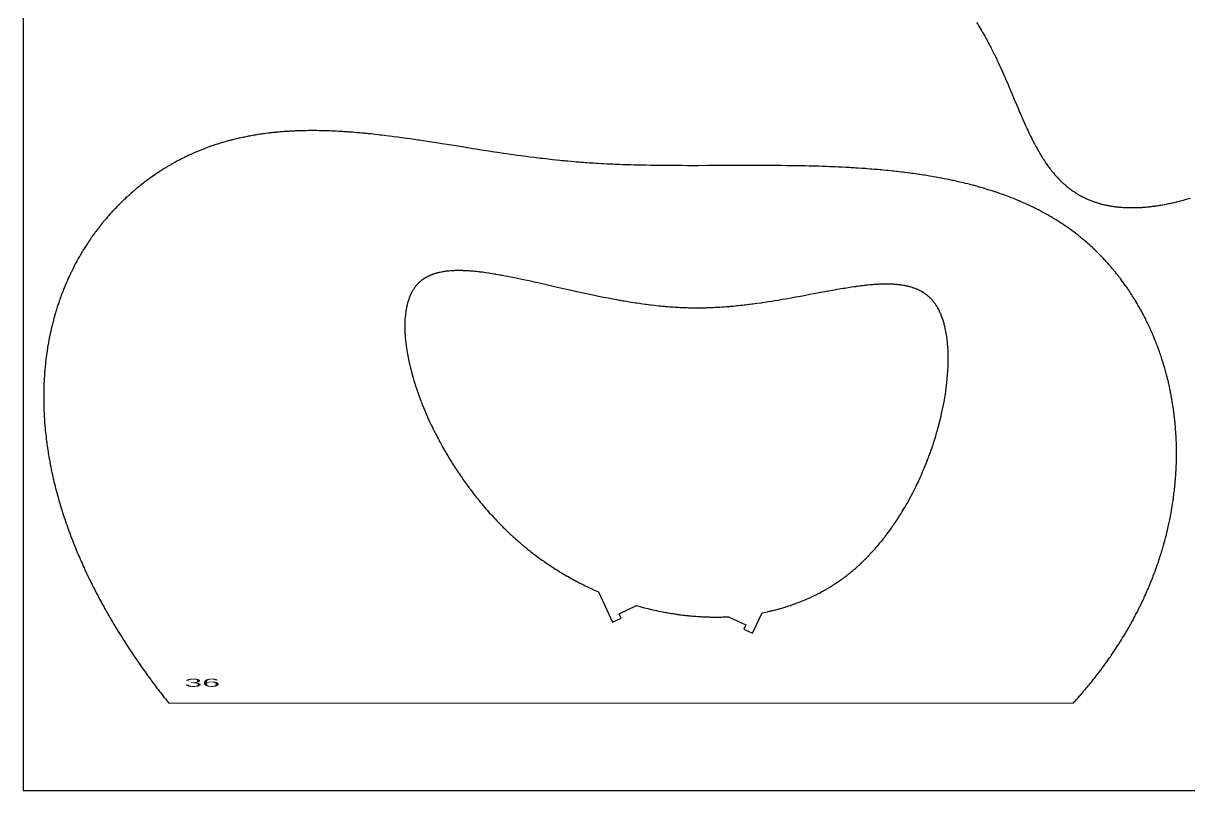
# Model space of a CAD drawing. Header units: metres. Extents: x 790 to 915, y 0 to 250.
# Drawn here: x 790.3 to 863.1, y -0.5 to 47.4 of the extents above; entities that cross this region are included whole.
import ezdxf

# ---------------------------------------------------------------- set-up
doc = ezdxf.new("R2010")
doc.units = ezdxf.units.M
doc.header["$MEASUREMENT"] = 0
doc.layers.add('1', color=7, linetype='Continuous', lineweight=0)
doc.styles.add('Style-ENGINEERING', font='ENGINEERING.shx')

msp = doc.modelspace()

# ---------------------------------------------------------------- linework, layer by layer
at = {"flags": 128}
for points in [[(915.266535, -0.455962), (915.266535, 249.544038), (790.266535, 249.544038), (790.266535, -0.455962), (915.266535, -0.455962)], [(849.795106, 47.505401), (849.865692, 47.39181), (849.912384, 47.315762), (849.943351, 47.264921), (850.0049, 47.162901), (850.01459, 47.14672), (850.07348, 47.047681), (850.112428, 46.981507), (850.138256, 46.937327), (850.189584, 46.848812), (850.227797, 46.782291), (850.253137, 46.737881), (850.303498, 46.64891), (850.32852, 46.60435), (850.378249, 46.515081), (850.378249, 46.515081), (850.427561, 46.425615), (850.460207, 46.365864), (850.524956, 46.246105), (850.576093, 46.150327), (850.609934, 46.086357), (850.677021, 45.958137), (850.71027, 45.893888), (850.776186, 45.765117), (850.841337, 45.635984), (850.884352, 45.549698), (850.912844, 45.492087), (850.96939, 45.376659), (851.002154, 45.309108), (851.05274, 45.203848), (851.086213, 45.133558), (851.152588, 44.992707), (851.1855, 44.922151), (851.2508, 44.780794), (851.315441, 44.639125), (851.358191, 44.544518), (851.386546, 44.481378), (851.442926, 44.354941), (851.469959, 44.293911), (851.523751, 44.17172), (851.577201, 44.049368), (851.61266, 43.967717), (851.683194, 43.804235), (851.762007, 43.620065), (851.814281, 43.497159), (851.918321, 43.251106), (851.996025, 43.066413), (852.151055, 42.696849), (852.306305, 42.327387), (852.384299, 42.142831), (852.462696, 41.958465), (852.502082, 41.866371), (852.572466, 41.702832), (852.607855, 41.621165), (852.66122, 41.498811), (852.714954, 41.376649), (852.741971, 41.315647), (852.790271, 41.207337), (852.814556, 41.153253), (852.851166, 41.072222), (852.906512, 40.950899), (852.962415, 40.829867), (852.990588, 40.769466), (853.041062, 40.662288), (853.066494, 40.608801), (853.104897, 40.528703), (853.163105, 40.40887), (853.22208, 40.289437), (853.251871, 40.229879), (853.305357, 40.12427), (853.332362, 40.071601), (853.373211, 39.992776), (853.414484, 39.914173), (853.435285, 39.874956), (853.477226, 39.796701), (853.498371, 39.757664), (853.530312, 39.699224), (853.573329, 39.621528), (853.595026, 39.582778), (853.627815, 39.52478), (853.67756, 39.438076), (853.722365, 39.361311), (853.744981, 39.32304), (853.77918, 39.265775), (853.83111, 39.180209), (853.874004, 39.11079), (853.895652, 39.076186), (853.928382, 39.024413), (853.978072, 38.947064), (854.028499, 38.870098), (854.053997, 38.831763), (854.105578, 38.755397), (854.131668, 38.717369), (854.171184, 38.660526), (854.176608, 38.652794), (854.220448, 38.590925), (854.242546, 38.560157), (854.275918, 38.514217), (854.326494, 38.44579), (854.377702, 38.377955), (854.403548, 38.344264), (854.438264, 38.299581), (854.455732, 38.277342), (854.482074, 38.244115), (854.521904, 38.194571), (854.571971, 38.133469), (854.597232, 38.10313), (854.635412, 38.057893), (854.673943, 38.012984), (854.693342, 37.990654), (854.73241, 37.946247), (854.75208, 37.92417), (854.781756, 37.891216), (854.821649, 37.847581), (854.841736, 37.825895), (854.872043, 37.793531), (854.917908, 37.745362), (854.954492, 37.707627), (854.972901, 37.688868), (855.000659, 37.660866), (855.042629, 37.619174), (855.085002, 37.577859), (855.106342, 37.557344), (855.14933, 37.516604), (855.17098, 37.49638), (855.203652, 37.466228), (855.247585, 37.426372), (855.269712, 37.406594), (855.303104, 37.377116), (855.353653, 37.33333), (855.399054, 37.294847), (855.421922, 37.275762), (855.456434, 37.247331), (855.508681, 37.205134), (855.56151, 37.16348), (855.588145, 37.142859), (855.595662, 37.137085), (855.648497, 37.097061), (855.683917, 37.070773), (855.707618, 37.053422), (855.755231, 37.01914), (855.791124, 36.993795), (855.815141, 36.977074), (855.863383, 36.94405), (855.88761, 36.927747), (855.936271, 36.89556), (855.985213, 36.863932), (856.017995, 36.843156), (856.039919, 36.829443), (856.083931, 36.802348), (856.112341, 36.785162), (856.169434, 36.751335), (856.226889, 36.718234), (856.265394, 36.69657), (856.291153, 36.682305), (856.342885, 36.654204), (856.401425, 36.623272), (856.440651, 36.60305), (856.466891, 36.589747), (856.519582, 36.563564), (856.559287, 36.544299), (856.585845, 36.531632), (856.639172, 36.50672), (856.665941, 36.494475), (856.719689, 36.470406), (856.773718, 36.446897), (856.809893, 36.431535), (856.834078, 36.421432), (856.882614, 36.401555), (856.946291, 36.376272), (856.98895, 36.359832), (857.017482, 36.349056), (857.074764, 36.327942), (857.117918, 36.312491), (857.146778, 36.302372), (857.204717, 36.282572), (857.233796, 36.272889), (857.292169, 36.253958), (857.350832, 36.235604), (857.3901, 36.223688), (857.41635, 36.215885), (857.469019, 36.20062), (857.515598, 36.187547), (857.546674, 36.179046), (857.608878, 36.162552), (857.640007, 36.154557), (857.702316, 36.139062), (857.764694, 36.124221), (857.806317, 36.114685), (857.834082, 36.108485), (857.889652, 36.096458), (857.922293, 36.089628), (857.987628, 36.076472), (858.053032, 36.063978), (858.096673, 36.056012), (858.125784, 36.05086), (858.184045, 36.040936), (858.21684, 36.035573), (858.28248, 36.025315), (858.348184, 36.015675), (858.392022, 36.009587), (858.421263, 36.005676), (858.479783, 35.99821), (858.512722, 35.994215), (858.578645, 35.986665), (858.644629, 35.979693), (858.688652, 35.975362), (858.718016, 35.972614), (858.776777, 35.967451), (858.80985, 35.964739), (858.876041, 35.959729), (858.942288, 35.955262), (858.986485, 35.952583), (859.015963, 35.950929), (859.015963, 35.950929), (859.074952, 35.947933), (859.108152, 35.94643), (859.174594, 35.943813), (859.241089, 35.941709), (859.285449, 35.940589), (859.37424, 35.939018), (859.430475, 35.938479), (859.467985, 35.938314), (859.543055, 35.938446), (859.580614, 35.938741), (859.655779, 35.939784), (859.731008, 35.941425), (859.781195, 35.942847), (859.814668, 35.94394), (859.881652, 35.94647), (859.891075, 35.946862), (859.950713, 35.949551), (859.990431, 35.951538), (860.069769, 35.955974), (860.10939, 35.958419), (860.188538, 35.963759), (860.267561, 35.969687), (860.320175, 35.97396), (860.355221, 35.97695), (860.425244, 35.983265), (860.52459, 35.992991), (860.590719, 35.999959), (860.634761, 36.004815), (860.722738, 36.015029), (860.78863, 36.02312), (860.832515, 36.028717), (860.920184, 36.04039), (860.963969, 36.046465), (861.051439, 36.059082), (861.13878, 36.072313), (861.196936, 36.081471), (861.235675, 36.087723), (861.313081, 36.100578), (861.378316, 36.111782), (861.421768, 36.119432), (861.508582, 36.135159), (861.551944, 36.143235), (861.638581, 36.159803), (861.725101, 36.176922), (861.782718, 36.188635), (861.821101, 36.196577), (861.897801, 36.212774), (861.962448, 36.226764), (862.005513, 36.236252), (862.091559, 36.255615), (862.134542, 36.265488), (862.220429, 36.285612), (862.30621, 36.306235), (862.36334, 36.320256), (862.477462, 36.348947), (862.525554, 36.361307), (862.621642, 36.386476), (862.717606, 36.412237), (862.781513, 36.429737), (862.824087, 36.441546), (862.909164, 36.465506), (862.956978, 36.479181), (863.052517, 36.506956), (863.147936, 36.535296)], [(855.832178, 5.010855), (855.922195, 5.109122), (855.967006, 5.158388), (856.033973, 5.232456), (856.133864, 5.343933), (856.233083, 5.455862), (856.28244, 5.511997), (856.380647, 5.624607), (856.429497, 5.681083), (856.502454, 5.766011), (856.599138, 5.879647), (856.647225, 5.936636), (856.719036, 6.022335), (856.790464, 6.108292), (856.826035, 6.151367), (856.909965, 6.25373), (856.951727, 6.305048), (857.014117, 6.382196), (857.107128, 6.498303), (857.199452, 6.614874), (857.245354, 6.673334), (857.336641, 6.790602), (857.382024, 6.849411), (857.449774, 6.937843), (857.529563, 7.042994), (857.569251, 7.095708), (857.628524, 7.174953), (857.71685, 7.294214), (857.804474, 7.413947), (857.848022, 7.473991), (857.934589, 7.594436), (857.977608, 7.654836), (858.041803, 7.745661), (858.117369, 7.853654), (858.154941, 7.907792), (858.211034, 7.989177), (858.294578, 8.111656), (858.377404, 8.234619), (858.418547, 8.296282), (858.500292, 8.419972), (858.540893, 8.482), (858.601454, 8.57527), (858.6727, 8.68617), (858.708107, 8.741765), (858.760946, 8.825341), (858.839594, 8.951115), (858.917505, 9.077386), (858.956184, 9.140707), (859.032985, 9.267725), (859.071106, 9.331421), (859.127939, 9.427201), (859.194752, 9.541084), (859.227936, 9.598176), (859.277434, 9.684), (859.326596, 9.77005), (859.351051, 9.81316), (859.399708, 9.899551), (859.42391, 9.942831), (859.460054, 10.007858), (859.507949, 10.094761), (859.531769, 10.138298), (859.567339, 10.203712), (859.620333, 10.302075), (859.679353, 10.412929), (859.708656, 10.468495), (859.752353, 10.552018), (859.817314, 10.677696), (859.881571, 10.803848), (859.913435, 10.867102), (859.976629, 10.993969), (860.007959, 11.057583), (860.054619, 11.153229), (860.116204, 11.28118), (860.146727, 11.345337), (860.192171, 11.441802), (860.237208, 11.538542), (860.259572, 11.587015), (860.266188, 11.60141), (860.290598, 11.654748), (860.33898, 11.761529), (860.386777, 11.868451), (860.418318, 11.939811), (860.4392, 11.987419), (860.480619, 12.082717), (860.526664, 12.190061), (860.557037, 12.261701), (860.577141, 12.309496), (860.617003, 12.405169), (860.646598, 12.476996), (860.666183, 12.524916), (860.705009, 12.620839), (860.724249, 12.668841), (860.762383, 12.76493), (860.800058, 12.861129), (860.824918, 12.925324), (860.874025, 13.05386), (860.920399, 13.17744), (860.943303, 13.239299), (860.977305, 13.332171), (861.010883, 13.425145), (861.027513, 13.47167), (861.060454, 13.564798), (861.076766, 13.6114), (861.101034, 13.681351), (861.13302, 13.774708), (861.148853, 13.821425), (861.172405, 13.891548), (861.207283, 13.996841), (861.247924, 14.1218), (861.26796, 14.184348), (861.29766, 14.278255), (861.326934, 14.372265), (861.341411, 14.419308), (861.370045, 14.513472), (861.384202, 14.560592), (861.405237, 14.63132), (861.432909, 14.725715), (861.446586, 14.772951), (861.466899, 14.843853), (861.496918, 14.950315), (861.531793, 15.076661), (861.548945, 15.139903), (861.574314, 15.234852), (861.599254, 15.329904), (861.611562, 15.377469), (861.635855, 15.472677), (861.64784, 15.520319), (861.665615, 15.591832), (861.688936, 15.687274), (861.700435, 15.735033), (861.717479, 15.806722), (861.742589, 15.914365), (861.771638, 16.042112), (861.785872, 16.106056), (861.80686, 16.202059), (861.827411, 16.298166), (861.837523, 16.34626), (861.857419, 16.442525), (861.867202, 16.490698), (861.881671, 16.563006), (861.900578, 16.659509), (861.909867, 16.7078), (861.923593, 16.780287), (861.943716, 16.889129), (861.966841, 17.018302), (861.978108, 17.082959), (861.994637, 17.180034), (862.010721, 17.277217), (862.018595, 17.325848), (862.034008, 17.423192), (862.041546, 17.471905), (862.052643, 17.545024), (862.067046, 17.642611), (862.074078, 17.691445), (862.084414, 17.764747), (862.099441, 17.874815), (862.116507, 18.005445), (862.124736, 18.070833), (862.136699, 18.169007), (862.148204, 18.267291), (862.153784, 18.316474), (862.164599, 18.414924), (862.169834, 18.464191), (862.177468, 18.538143), (862.187241, 18.636843), (862.191954, 18.686235), (862.198804, 18.760376), (862.208586, 18.871706), (862.21634, 18.965278), (862.220059, 19.012102), (862.225442, 19.082385), (862.23307, 19.187918), (862.240162, 19.293579), (862.243506, 19.346458), (862.249789, 19.452314), (862.252728, 19.50529), (862.256881, 19.584816), (862.261942, 19.690966), (862.264267, 19.744091), (862.267498, 19.823839), (862.271763, 19.943601), (862.272275, 19.959462), (862.27391, 20.012908), (862.276757, 20.119733), (862.279041, 20.226469), (862.280251, 20.297578), (862.280919, 20.344961), (862.281921, 20.439677), (862.282519, 20.546148), (862.282605, 20.617079), (862.282524, 20.664345), (862.282029, 20.758825), (862.281367, 20.829639), (862.280788, 20.876827), (862.279297, 20.97115), (862.278386, 21.018286), (862.276231, 21.112505), (862.273635, 21.206654), (862.271659, 21.269382), (862.271659, 21.269382), (862.267118, 21.394745), (862.261478, 21.526862), (862.258331, 21.592869), (862.2532, 21.691815), (862.247579, 21.790685), (862.244583, 21.84009), (862.238225, 21.938844), (862.234861, 21.988191), (862.229585, 22.062176), (862.222119, 22.160756), (862.218202, 22.210016), (862.212096, 22.283871), (862.202418, 22.394572), (862.19014, 22.525645), (862.183673, 22.591131), (862.17356, 22.689294), (862.162954, 22.787379), (862.157465, 22.836393), (862.146117, 22.934362), (862.140257, 22.983317), (862.131234, 23.056713), (862.11877, 23.154506), (862.112352, 23.203374), (862.102491, 23.276638), (862.087175, 23.386452), (862.073032, 23.483982), (862.065773, 23.532717), (862.054651, 23.605783), (862.03744, 23.715299), (862.019594, 23.824716), (862.010433, 23.879386), (861.995631, 23.965728), (861.98808, 24.008876), (861.976568, 24.073568), (861.958878, 24.17054), (861.940681, 24.267432), (861.931392, 24.315848), (861.912431, 24.41262), (861.90276, 24.460976), (861.888013, 24.533472), (861.867902, 24.630063), (861.857654, 24.678329), (861.842042, 24.750689), (861.818079, 24.859143), (861.798684, 24.944763), (861.788832, 24.987549), (861.773863, 25.051698), (861.750975, 25.147852), (861.727565, 25.243925), (861.715663, 25.29193), (861.691466, 25.387879), (861.67917, 25.435822), (861.660478, 25.507698), (861.635093, 25.60346), (861.622201, 25.651309), (861.602613, 25.723044), (861.572669, 25.830559), (861.545482, 25.926037), (861.531688, 25.973745), (861.510742, 26.045267), (861.478753, 26.152459), (861.446076, 26.259543), (861.429479, 26.313045), (861.393869, 26.425902), (861.375773, 26.482285), (861.348264, 26.566802), (861.320314, 26.65125), (861.306173, 26.693448), (861.277558, 26.777791), (861.263084, 26.819937), (861.241163, 26.883123), (861.211543, 26.967308), (861.196565, 27.009375), (861.173885, 27.072442), (861.139388, 27.166967), (861.133889, 27.181884), (861.090686, 27.297661), (861.061468, 27.374592), (861.041804, 27.425767), (861.002031, 27.527848), (860.971813, 27.604172), (860.951483, 27.654942), (860.910378, 27.756213), (860.889604, 27.806714), (860.847613, 27.907446), (860.805031, 28.00782), (860.776315, 28.074536), (860.757025, 28.118925), (860.718095, 28.20749), (860.682094, 28.288216), (860.663947, 28.32849), (860.636545, 28.38879), (860.595029, 28.478991), (860.55302, 28.568891), (860.53183, 28.613728), (860.489079, 28.703178), (860.467518, 28.74779), (860.434944, 28.814567), (860.39108, 28.903341), (860.368962, 28.947614), (860.335553, 29.013884), (860.284916, 29.112971), (860.239379, 29.200728), (860.216424, 29.244493), (860.181759, 29.309999), (860.129237, 29.40794), (860.076083, 29.505498), (860.04927, 29.554132), (859.995168, 29.651114), (859.96788, 29.69946), (859.926651, 29.771799), (859.877324, 29.857254), (859.852472, 29.899866), (859.814958, 29.963642), (859.758156, 30.058983), (859.700715, 30.153935), (859.671754, 30.201265), (859.613351, 30.295633), (859.583909, 30.342671), (859.539443, 30.413043), (859.492206, 30.486943), (859.468436, 30.5238), (859.432591, 30.578971), (859.378397, 30.661468), (859.323687, 30.743652), (859.296139, 30.784627), (859.240655, 30.86634), (859.212718, 30.907078), (859.170569, 30.968038), (859.113914, 31.04904), (859.085391, 31.089422), (859.042361, 31.149846), (858.977261, 31.240145), (858.918835, 31.320071), (858.889424, 31.359914), (858.845058, 31.419526), (858.777948, 31.508604), (858.710161, 31.59727), (858.676012, 31.641449), (858.614882, 31.719732), (858.584114, 31.75875), (858.537708, 31.817122), (858.467522, 31.904332), (858.396643, 31.99112), (858.360942, 32.034355), (858.289015, 32.120506), (858.252787, 32.163421), (858.198114, 32.227592), (858.143041, 32.29152), (858.115354, 32.323392), (858.059677, 32.386954), (858.031687, 32.418642), (857.989512, 32.466059), (857.932921, 32.529065), (857.904472, 32.560475), (857.861606, 32.607472), (857.796872, 32.677704), (857.786032, 32.689378), (857.71714, 32.763003), (857.670988, 32.81178), (857.64012, 32.844162), (857.578144, 32.908601), (857.531453, 32.956645), (857.500226, 32.988538), (857.437532, 33.052), (857.406066, 33.083568), (857.342894, 33.146378), (857.279403, 33.208755), (857.236899, 33.250099), (857.208484, 33.277554), (857.151465, 33.332208), (857.087145, 33.393165), (857.054865, 33.423482), (857.006297, 33.468755), (856.93311, 33.536207), (856.85952, 33.603112), (856.822574, 33.636359), (856.74838, 33.702441), (856.711131, 33.735276), (856.655069, 33.784271), (856.579967, 33.849117), (856.542264, 33.881334), (856.48552, 33.929401), (856.399977, 34.000921), (856.323508, 34.063908), (856.285121, 34.095195), (856.227351, 34.141865), (856.140266, 34.211287), (856.052665, 34.280006), (856.008671, 34.314102), (855.97191, 34.342381), (855.89812, 34.398572), (855.823971, 34.454277), (855.774341, 34.491144), (855.741167, 34.515603), (855.674609, 34.564235), (855.599397, 34.618492), (855.54906, 34.654398), (855.54906, 34.654398), (855.515416, 34.678217), (855.44792, 34.725573), (855.397117, 34.760844), (855.363162, 34.784241), (855.295047, 34.830756), (855.260887, 34.853873), (855.192363, 34.89983), (855.123567, 34.945418), (855.077553, 34.975604), (854.985164, 35.035488), (854.926453, 35.073048), (854.887206, 35.097943), (854.808458, 35.147389), (854.768958, 35.171939), (854.689706, 35.220698), (854.610119, 35.269002), (854.556876, 35.300953), (854.521299, 35.322141), (854.449948, 35.364252), (854.409698, 35.387783), (854.328952, 35.434509), (854.247878, 35.480789), (854.193647, 35.511395), (854.157413, 35.53169), (854.084751, 35.572017), (854.002702, 35.61697), (853.947823, 35.646695), (853.911158, 35.666404), (853.837638, 35.705563), (853.782332, 35.734708), (853.745383, 35.75403), (853.671297, 35.792419), (853.63416, 35.811486), (853.559699, 35.849366), (853.48499, 35.886908), (853.435046, 35.911749), (853.33483, 35.960984), (853.320527, 35.967946), (853.23302, 36.010182), (853.174598, 36.038045), (853.135612, 36.056492), (853.057551, 36.093076), (852.998927, 36.120246), (852.959808, 36.138233), (852.881482, 36.173904), (852.842275, 36.191589), (852.763775, 36.226663), (852.685161, 36.261342), (852.632689, 36.284245), (852.527595, 36.329536), (852.450081, 36.362451), (852.398346, 36.384191), (852.294735, 36.427189), (852.24286, 36.448448), (852.138972, 36.490491), (852.034903, 36.531908), (851.965423, 36.559176), (851.919059, 36.577202), (851.826226, 36.612894), (851.773946, 36.632761), (851.669257, 36.672045), (851.564395, 36.710736), (851.494393, 36.736205), (851.447683, 36.75304), (851.354164, 36.786369), (851.248798, 36.823324), (851.178463, 36.847646), (851.131532, 36.863722), (851.037575, 36.895545), (850.967024, 36.919125), (850.919951, 36.934709), (850.825711, 36.965556), (850.778544, 36.980819), (850.684119, 37.011028), (850.589572, 37.040817), (850.526473, 37.060446), (850.400117, 37.099155), (850.29334, 37.131254), (850.222074, 37.152371), (850.174527, 37.166324), (850.079346, 37.193934), (850.007886, 37.214383), (849.96021, 37.227895), (849.864775, 37.254627), (849.721414, 37.294007), (849.625702, 37.319788), (849.561834, 37.336768), (849.433954, 37.370234), (849.325909, 37.397964), (849.253805, 37.416197), (849.109421, 37.452059), (849.037143, 37.469691), (848.892414, 37.504365), (848.74746, 37.538261), (848.6507, 37.560433), (848.586139, 37.575028), (848.456888, 37.603772), (848.3477, 37.627569), (848.274842, 37.643205), (848.128967, 37.673933), (848.055951, 37.689027), (847.909765, 37.718685), (847.763377, 37.747643), (847.665673, 37.766565), (847.600488, 37.779011), (847.470002, 37.803504), (847.346, 37.826265), (847.263257, 37.841178), (847.097591, 37.870386), (847.014669, 37.884685), (846.84865, 37.91268), (846.682402, 37.939884), (846.571444, 37.957588), (846.497417, 37.969201), (846.349232, 37.991976), (846.251924, 38.006596), (846.187047, 38.016197), (846.057278, 38.035054), (845.992388, 38.044312), (845.862594, 38.062491), (845.732783, 38.080227), (845.646234, 38.091809), (845.473116, 38.114401), (845.306156, 38.135477), (845.194835, 38.149148), (845.120616, 38.158096), (844.972163, 38.175599), (844.860812, 38.188388), (844.786571, 38.196754), (844.638078, 38.21311), (844.563824, 38.221102), (844.415304, 38.23672), (844.266766, 38.251857), (844.167732, 38.261686), (843.969641, 38.280727), (843.858202, 38.291082), (843.783905, 38.297845), (843.635298, 38.311042), (843.560988, 38.317477), (843.412358, 38.330026), (843.263713, 38.342153), (843.164608, 38.350007), (842.966378, 38.365175), (842.854863, 38.373396), (842.631809, 38.389182), (842.408724, 38.404113), (842.259985, 38.413606), (842.160818, 38.419733), (841.962467, 38.431517), (841.850885, 38.437873), (841.627701, 38.450016), (841.40449, 38.461416), (841.255668, 38.468616), (841.156447, 38.473241), (840.957991, 38.482084), (840.846352, 38.486823), (840.623054, 38.495809), (840.399734, 38.504155), (840.250841, 38.509374), (840.151574, 38.512704), (839.953027, 38.519015), (839.785491, 38.523985), (839.673794, 38.527124), (839.450385, 38.532991), (839.338673, 38.535725), (839.115236, 38.540806), (838.891781, 38.545389), (838.742801, 38.548177), (838.44482, 38.553141), (838.277193, 38.555588), (838.165437, 38.557088), (837.941915, 38.559783), (837.606605, 38.56311), (837.383049, 38.564885), (837.234006, 38.565884), (836.935904, 38.567472), (836.712315, 38.568332), (836.563251, 38.568758), (836.265111, 38.56929), (835.817876, 38.569381), (835.519705, 38.569045), (834.923337, 38.567652), (834.084661, 38.564733), (833.339166, 38.562001), (832.966426, 38.560839), (832.407334, 38.559623), (831.960084, 38.5593), (831.736469, 38.559414), (831.401061, 38.559988), (831.102937, 38.560958), (830.953881, 38.561623), (830.730307, 38.562862), (830.394965, 38.565311), (830.26922, 38.566425), (830.020856, 38.56896), (829.896686, 38.570403), (829.710447, 38.572797), (829.431126, 38.576934), (829.431126, 38.576934), (829.151853, 38.581768), (829.012235, 38.58446), (828.733041, 38.590427), (828.593464, 38.593713), (828.384126, 38.599036), (828.185675, 38.604537), (828.08646, 38.607459), (827.937654, 38.612063), (827.714481, 38.619481), (827.491351, 38.627537), (827.379803, 38.631813), (827.181525, 38.639836), (827.0824, 38.644054), (826.933731, 38.650648), (826.71077, 38.661154), (826.487862, 38.672424), (826.376428, 38.678354), (826.153602, 38.690825), (826.042211, 38.697372), (825.875151, 38.707595), (825.708126, 38.718311), (825.624626, 38.723858), (825.457653, 38.735339), (825.37418, 38.741276), (825.248988, 38.750432), (825.096004, 38.762034), (824.994032, 38.770016), (824.790128, 38.786566), (824.688195, 38.795131), (824.48437, 38.812829), (824.280596, 38.831273), (824.144775, 38.843975), (824.05424, 38.852622), (823.873198, 38.870336), (823.762123, 38.88148), (823.540016, 38.904381), (823.317964, 38.928082), (823.169959, 38.944315), (823.071302, 38.955326), (822.874018, 38.977792), (822.679856, 39.000472), (822.550435, 39.015895), (822.464164, 39.02631), (822.291643, 39.047449), (822.162271, 39.063569), (821.903571, 39.096471), (821.644931, 39.130223), (821.472535, 39.153177), (821.357617, 39.168674), (821.127814, 39.20012), (820.98934, 39.219352), (820.712451, 39.258413), (820.435639, 39.298225), (820.251137, 39.325157), (820.128153, 39.343275), (819.882222, 39.379882), (819.550288, 39.430025), (819.329042, 39.46387), (819.181561, 39.486601), (818.886637, 39.532421), (818.554896, 39.584462), (818.333761, 39.619394), (817.891532, 39.689679), (817.394064, 39.769134), (816.730768, 39.875031), (816.399089, 39.927673), (816.067372, 39.979941), (815.901495, 40.005894), (815.606566, 40.05167), (815.459081, 40.074359), (815.237825, 40.108108), (815.01653, 40.141478), (814.905867, 40.158008), (814.684506, 40.190731), (814.573808, 40.206913), (814.407735, 40.230946), (814.186257, 40.262512), (814.075495, 40.278077), (813.909324, 40.301137), (813.659996, 40.335037), (813.413658, 40.36765), (813.290455, 40.383615), (813.105604, 40.407116), (812.920696, 40.430058), (812.82822, 40.441313), (812.643222, 40.463373), (812.5507, 40.474173), (812.411886, 40.490077), (812.214398, 40.512065), (812.115625, 40.522773), (811.967428, 40.538465), (811.819184, 40.553703), (811.745045, 40.561147), (811.596729, 40.575677), (811.522553, 40.58276), (811.411265, 40.593152), (811.27933, 40.605101), (811.213347, 40.610922), (811.114353, 40.61946), (810.965817, 40.63182), (810.817224, 40.643633), (810.742907, 40.64933), (810.594228, 40.660294), (810.519867, 40.665558), (810.408296, 40.673176), (810.276019, 40.681767), (810.209863, 40.68588), (810.110604, 40.691819), (809.961662, 40.7002), (809.812654, 40.707932), (809.738125, 40.71155), (809.589016, 40.718281), (809.514435, 40.72139), (809.40253, 40.725727), (809.26985, 40.730352), (809.203488, 40.732452), (809.103918, 40.735331), (808.954499, 40.739032), (808.805004, 40.741976), (808.730227, 40.74316), (808.580613, 40.744938), (808.505776, 40.745529), (808.393481, 40.746036), (808.26033, 40.746041), (808.19373, 40.745796), (808.093797, 40.745116), (807.943826, 40.743382), (807.793765, 40.740774), (807.718701, 40.739137), (807.618579, 40.736604), (807.568503, 40.735185), (807.493369, 40.732866), (807.380624, 40.728951), (807.272004, 40.724681), (807.217674, 40.722359), (807.136156, 40.718641), (807.013825, 40.712527), (806.891427, 40.70576), (806.830203, 40.702128), (806.707704, 40.694361), (806.646429, 40.690224), (806.554484, 40.683696), (806.453924, 40.676112), (806.403683, 40.672148), (806.328369, 40.665984), (806.215508, 40.656245), (806.102781, 40.645908), (806.046467, 40.640514), (805.933942, 40.629271), (805.877731, 40.62342), (805.793478, 40.614355), (805.681262, 40.601725), (805.625206, 40.595176), (805.541188, 40.585057), (805.41531, 40.569209), (805.303571, 40.554441), (805.247755, 40.546815), (805.1641, 40.535071), (805.038771, 40.516764), (804.913628, 40.497619), (804.851127, 40.48773), (804.763415, 40.473481), (804.719594, 40.466197), (804.653907, 40.455074), (804.555477, 40.437939), (804.457168, 40.420261), (804.408059, 40.411217), (804.309933, 40.392716), (804.260917, 40.383258), (804.18745, 40.368811), (804.089603, 40.349058), (804.040727, 40.338972), (803.967472, 40.323576), (803.857722, 40.299883), (803.771121, 40.280651), (803.727858, 40.270864), (803.663012, 40.25597), (803.565851, 40.233144), (803.46882, 40.209734), (803.420353, 40.197808), (803.32352, 40.173513), (803.275152, 40.161143), (803.202664, 40.142308), (803.10613, 40.116671), (803.057913, 40.103626), (802.985651, 40.083774), (802.877402, 40.053355), (802.781325, 40.025665), (802.733338, 40.011588), (802.661423, 39.990184), (802.553696, 39.957422), (802.446145, 39.923867), (802.392437, 39.906792), (802.285154, 39.872039), (802.23158, 39.854361), (802.151304, 39.827466), (802.040472, 39.789523), (801.98513, 39.770222), (801.98513, 39.770222), (801.902209, 39.740857), (801.8194, 39.710991), (801.778037, 39.695871), (801.695395, 39.665251), (801.654116, 39.649751), (801.59225, 39.626263), (801.509862, 39.594499), (801.46871, 39.578425), (801.407036, 39.554073), (801.314645, 39.517), (801.299811, 39.510981), (801.209356, 39.473876), (801.149247, 39.448835), (801.10926, 39.432005), (801.029493, 39.398022), (800.969848, 39.37225), (800.930171, 39.354935), (800.851023, 39.31998), (800.811551, 39.302341), (800.732814, 39.26674), (800.65435, 39.23071), (800.602193, 39.206451), (800.498242, 39.157362), (800.396653, 39.108425), (800.329186, 39.075395), (800.284322, 39.053194), (800.19487, 39.00836), (800.128022, 38.974357), (800.08357, 38.951509), (799.994941, 38.905384), (799.950763, 38.882106), (799.86268, 38.835123), (799.77496, 38.787571), (799.716681, 38.755553), (799.677918, 38.734067), (799.600605, 38.69076), (799.55995, 38.667742), (799.478876, 38.621334), (799.398117, 38.57443), (799.344453, 38.542887), (799.308755, 38.521736), (799.237544, 38.479142), (799.157727, 38.43076), (799.104689, 38.398233), (799.069407, 38.376428), (798.999028, 38.332528), (798.946404, 38.29935), (798.911399, 38.277112), (798.84157, 38.232347), (798.806748, 38.20982), (798.737285, 38.164481), (798.668065, 38.118761), (798.622053, 38.088069), (798.530352, 38.026179), (798.484091, 37.994591), (798.3919, 37.930897), (798.300147, 37.866515), (798.239221, 37.823212), (798.198712, 37.794174), (798.117952, 37.735691), (798.072677, 37.702556), (797.982452, 37.635774), (797.892664, 37.568306), (797.833047, 37.522947), (797.793411, 37.492539), (797.714396, 37.431317), (797.635725, 37.369553), (797.596519, 37.338469), (797.537872, 37.291588), (797.450266, 37.220694), (797.363097, 37.149113), (797.319676, 37.113064), (797.242756, 37.048553), (797.204426, 37.016092), (797.147093, 36.967146), (797.061463, 36.893149), (796.976275, 36.818457), (796.933848, 36.78085), (796.849326, 36.705113), (796.807233, 36.666982), (796.744303, 36.609458), (796.732532, 36.598629), (796.6505, 36.522544), (796.596164, 36.471546), (796.560095, 36.437425), (796.488333, 36.368892), (796.434837, 36.317237), (796.399329, 36.282678), (796.328685, 36.213271), (796.293549, 36.178422), (796.223648, 36.108435), (796.154241, 36.038061), (796.108244, 35.990931), (796.077701, 35.959416), (796.016907, 35.896158), (795.97803, 35.855332), (795.900758, 35.773303), (795.824127, 35.690774), (795.773396, 35.635476), (795.739734, 35.598487), (795.672789, 35.524212), (795.60635, 35.449542), (795.57332, 35.412059), (795.524013, 35.355649), (795.450587, 35.270616), (795.377802, 35.185082), (795.341651, 35.142127), (795.277777, 35.065454), (795.24603, 35.026968), (795.198648, 34.969054), (795.128111, 34.881765), (795.058218, 34.793972), (795.023513, 34.749887), (794.954586, 34.661339), (794.920365, 34.616876), (794.869336, 34.549945), (794.801862, 34.460263), (794.757239, 34.400194), (794.727649, 34.360024), (794.668852, 34.279384), (794.625089, 34.218643), (794.596073, 34.178025), (794.538423, 34.096489), (794.509788, 34.055573), (794.452902, 33.973441), (794.396524, 33.890911), (794.359222, 33.835671), (794.334479, 33.798746), (794.285294, 33.724661), (794.230442, 33.64094), (794.203206, 33.598931), (794.162591, 33.535731), (794.102205, 33.440512), (794.042463, 33.344789), (794.012833, 33.296739), (793.957306, 33.205634), (793.929758, 33.159913), (793.888706, 33.091121), (793.847979, 33.022075), (793.827737, 32.987457), (793.787496, 32.918032), (793.767497, 32.883224), (793.737652, 32.830893), (793.698142, 32.760897), (793.67851, 32.725803), (793.649213, 32.673044), (793.605613, 32.593637), (793.597962, 32.579592), (793.547347, 32.485817), (793.513982, 32.423167), (793.491905, 32.381341), (793.448153, 32.297548), (793.415687, 32.23458), (793.39421, 32.192543), (793.351651, 32.108328), (793.330569, 32.066151), (793.2888, 31.981657), (793.247555, 31.896978), (793.220349, 31.840423), (793.20234, 31.802675), (793.16663, 31.727068), (793.142757, 31.675952), (793.095568, 31.573524), (793.049121, 31.470833), (793.018566, 31.402227), (792.998379, 31.356426), (792.958438, 31.26467), (792.914197, 31.1612), (792.885108, 31.092077), (792.865895, 31.045931), (792.827901, 30.953487), (792.799782, 30.884022), (792.781214, 30.837648), (792.744507, 30.74475), (792.726366, 30.698225), (792.690512, 30.605026), (792.655225, 30.511626), (792.632014, 30.449248), (792.61668, 30.407614), (792.586344, 30.324227), (792.548588, 30.218467), (792.523811, 30.14782), (792.507468, 30.100661), (792.475201, 30.006194), (792.451367, 29.935215), (792.435652, 29.887833), (792.404639, 29.792924), (792.389341, 29.745395), (792.35916, 29.650191), (792.329533, 29.554791), (792.310089, 29.491083), (792.297263, 29.448563), (792.271936, 29.363407), (792.240506, 29.255412), (792.219938, 29.183278), (792.206398, 29.135129), (792.17973, 29.038684), (792.160087, 28.966224), (792.160087, 28.966224), (792.147164, 28.917856), (792.121726, 28.820977), (792.109212, 28.772465), (792.084594, 28.675296), (792.06052, 28.577935), (792.044773, 28.512921), (792.03441, 28.469531), (792.014005, 28.382636), (791.995816, 28.30346), (791.983887, 28.250606), (791.960501, 28.144731), (791.949044, 28.091711), (791.926603, 27.985503), (791.904791, 27.879073), (791.890599, 27.807996), (791.881293, 27.760557), (791.863053, 27.665547), (791.860089, 27.649847), (791.844205, 27.564353), (791.833851, 27.507348), (791.813701, 27.393316), (791.803906, 27.336289), (791.78487, 27.222214), (791.76657, 27.10811), (791.754777, 27.032024), (791.747096, 26.981293), (791.732163, 26.879814), (791.716368, 26.767955), (791.706222, 26.693366), (791.699628, 26.643634), (791.686846, 26.544153), (791.677614, 26.469528), (791.671628, 26.419771), (791.660057, 26.320242), (791.654472, 26.27047), (791.643703, 26.170909), (791.633463, 26.071327), (791.626931, 26.004927), (791.622706, 25.960656), (791.614567, 25.8721), (791.604859, 25.759999), (791.598753, 25.68525), (791.594845, 25.635411), (791.587417, 25.535717), (791.582186, 25.460934), (791.578859, 25.411072), (791.57259, 25.311332), (791.569648, 25.261455), (791.564146, 25.161685), (791.559153, 25.061895), (791.556106, 24.995357), (791.550685, 24.862254), (791.546807, 24.749921), (791.544573, 24.675019), (791.54324, 24.625078), (791.540949, 24.52518), (791.539556, 24.450244), (791.538783, 24.400281), (791.537607, 24.300339), (791.537204, 24.250361), (791.536767, 24.15039), (791.536821, 24.0504), (791.537129, 23.983729), (791.538394, 23.850361), (791.540133, 23.737805), (791.541634, 23.662754), (791.542785, 23.612714), (791.545448, 23.512621), (791.547762, 23.437538), (791.549454, 23.387476), (791.553198, 23.287339), (791.555249, 23.237264), (791.559709, 23.137099), (791.564645, 23.036914), (791.568199, 22.970115), (791.575937, 22.83649), (791.581497, 22.748389), (791.585406, 22.689647), (791.593706, 22.572144), (791.598098, 22.513383), (791.607363, 22.395841), (791.617268, 22.278274), (791.624226, 22.199882), (791.629023, 22.147615), (791.638992, 22.043065), (791.652864, 21.905553), (791.662576, 21.814007), (791.669256, 21.753033), (791.683106, 21.63122), (791.693919, 21.539978), (791.701329, 21.479205), (791.716631, 21.357793), (791.724521, 21.297153), (791.740778, 21.176005), (791.757665, 21.055031), (791.769271, 20.974477), (791.777162, 20.920817), (791.793311, 20.813599), (791.810596, 20.702399), (791.82241, 20.628346), (791.830414, 20.579013), (791.846728, 20.480431), (791.859232, 20.406569), (791.867694, 20.357362), (791.884921, 20.259032), (791.893685, 20.209909), (791.911514, 20.111746), (791.929742, 20.013692), (791.942113, 19.948384), (791.967383, 19.817913), (791.989245, 19.707978), (792.004094, 19.634763), (792.014115, 19.585987), (792.034446, 19.488515), (792.049947, 19.41548), (792.081596, 19.26959), (792.114101, 19.123936), (792.136243, 19.026964), (792.151213, 18.962374), (792.181651, 18.833331), (792.207848, 18.724593), (792.225572, 18.652173), (792.261642, 18.507504), (792.279986, 18.435254), (792.317288, 18.290926), (792.355404, 18.146822), (792.381264, 18.050877), (792.398703, 17.986968), (792.434055, 17.859283), (792.464373, 17.751683), (792.484833, 17.680018), (792.526345, 17.536853), (792.547396, 17.465351), (792.590084, 17.32251), (792.633549, 17.179884), (792.662955, 17.084918), (792.682749, 17.02166), (792.72279, 16.89527), (792.757044, 16.788757), (792.780116, 16.717814), (792.826828, 16.576085), (792.850467, 16.505298), (792.898304, 16.36388), (792.946887, 16.222667), (792.979687, 16.128639), (793.001735, 16.066004), (793.046268, 15.940854), (793.084292, 15.835383), (793.109868, 15.765132), (793.161566, 15.624779), (793.187686, 15.554678), (793.240465, 15.414624), (793.293959, 15.274768), (793.330018, 15.18164), (793.354233, 15.119603), (793.40308, 14.995645), (793.459135, 14.855288), (793.496901, 14.761825), (793.522253, 14.699565), (793.573375, 14.575161), (793.612082, 14.481959), (793.638059, 14.419872), (793.690429, 14.295813), (793.71682, 14.23384), (793.770013, 14.110009), (793.823753, 13.986329), (793.859881, 13.903959), (793.8841, 13.849083), (793.932859, 13.73942), (793.958374, 13.682459), (794.009706, 13.568723), (794.061439, 13.455235), (794.096148, 13.379713), (794.166095, 13.228996), (794.219013, 13.116242), (794.254508, 13.041206), (794.326015, 12.891455), (794.362026, 12.816739), (794.434556, 12.667621), (794.50776, 12.518921), (794.556934, 12.420017), (794.589881, 12.354183), (794.656166, 12.222756), (794.707167, 12.122542), (794.741334, 12.055837), (794.810068, 11.922672), (794.844634, 11.856213), (794.914159, 11.723538), (794.984207, 11.591187), (795.031193, 11.503131), (795.062645, 11.444506), (795.125853, 11.327445), (795.179499, 11.228868), (795.215422, 11.163249), (795.287646, 11.032245), (795.323946, 10.966859), (795.396923, 10.836321), (795.470396, 10.70609), (795.470396, 10.70609), (795.519652, 10.619439), (795.552611, 10.561747), (795.618819, 10.446542), (795.674981, 10.349523), (795.712573, 10.284937), (795.788119, 10.155989), (795.826071, 10.091626), (795.902335, 9.963122), (795.979072, 9.834912), (796.030492, 9.7496), (796.064888, 9.692798), (796.133956, 9.579363), (796.192518, 9.48383), (796.231703, 9.42023), (796.31042, 9.293245), (796.34995, 9.229859), (796.429353, 9.103298), (796.509209, 8.977018), (796.562697, 8.892987), (796.598467, 8.837034), (796.670271, 8.725294), (796.731129, 8.631182), (796.77184, 8.568526), (796.853592, 8.443419), (796.894632, 8.380968), (796.977042, 8.256269), (797.059887, 8.131839), (797.115357, 8.049034), (797.226871, 7.88378), (797.289932, 7.791032), (797.332106, 7.729282), (797.416771, 7.605978), (797.459262, 7.544425), (797.544559, 7.421513), (797.630274, 7.29886), (797.687649, 7.217234), (797.802951, 7.054325), (797.86813, 6.962887), (797.911711, 6.902008), (797.999179, 6.78044), (798.043065, 6.71975), (798.131142, 6.598558), (798.219622, 6.477616), (798.278832, 6.397126), (798.397783, 6.236476), (798.498698, 6.101267), (798.566252, 6.0113), (798.61141, 5.951397), (798.702022, 5.831775), (798.770237, 5.742217), (798.815836, 5.682587), (798.907323, 5.563506), (798.953212, 5.504056), (799.045278, 5.385334), (799.137727, 5.266848), (799.199571, 5.18799), (799.323767, 5.030585), (855.832178, 5.010855)], [(826.18215, 11.955728), (827.064011, 10.06457), (827.607796, 10.318141), (827.48101, 10.590034), (828.568579, 11.097176), (828.652046, 11.073376), (828.707724, 11.057727), (828.819158, 11.026951), (829.042322, 10.967492), (829.154041, 10.938811), (829.265845, 10.910832), (829.321777, 10.897106), (829.433698, 10.870181), (829.489686, 10.856983), (829.573699, 10.837516), (829.699788, 10.809061), (829.81193, 10.78452), (829.868022, 10.772516), (829.952184, 10.754841), (830.078477, 10.72908), (830.204822, 10.704221), (830.268013, 10.69213), (830.380377, 10.671194), (830.436571, 10.660994), (830.520872, 10.646031), (830.605186, 10.631471), (830.647347, 10.624343), (830.731675, 10.610391), (830.773842, 10.603566), (830.837094, 10.59352), (830.921435, 10.58048), (830.963606, 10.574112), (831.026863, 10.564751), (831.121747, 10.55114), (831.234197, 10.535677), (831.290419, 10.528217), (831.374744, 10.51737), (831.45906, 10.506931), (831.501213, 10.501866), (831.58551, 10.492043), (831.627653, 10.487286), (831.69086, 10.480343), (831.77512, 10.471446), (831.817243, 10.467152), (831.880416, 10.460905), (831.975153, 10.45197), (832.059337, 10.444467), (832.101418, 10.440871), (832.164527, 10.435672), (832.259159, 10.42831), (832.353749, 10.421475), (832.401028, 10.418255), (832.51305, 10.411149), (832.569035, 10.407874), (832.652979, 10.40331), (832.73688, 10.399165), (832.778814, 10.397249), (832.862646, 10.393732), (832.904545, 10.392131), (832.96737, 10.389927), (833.051091, 10.387356), (833.092932, 10.386228), (833.155668, 10.384734), (833.249713, 10.382938), (833.333247, 10.381791), (833.374991, 10.381376), (833.437579, 10.380951), (833.531394, 10.380762), (833.625126, 10.38111), (833.671959, 10.381486), (833.755165, 10.382487), (833.796742, 10.383147), (833.859072, 10.384337), (833.952489, 10.386572), (834.04581, 10.389348), (834.092432, 10.390939), (834.185602, 10.394528), (834.232147, 10.396526), (834.301916, 10.399777), (835.389485, 9.892635), (835.2627, 9.620743), (835.806484, 9.367172), (836.404457, 10.649529), (836.627102, 10.694243), (836.737992, 10.717911), (836.848586, 10.742456), (836.90377, 10.755058), (837.013909, 10.780921), (837.068863, 10.794183), (837.151145, 10.814489), (837.260576, 10.842336), (837.31517, 10.856591), (837.396908, 10.878388), (837.478459, 10.900683), (837.519164, 10.912018), (837.627477, 10.942855), (837.681504, 10.958608), (837.762382, 10.982653), (837.843062, 11.0072), (837.883327, 11.019662), (837.963706, 11.044962), (838.003819, 11.057801), (838.063892, 11.077295), (838.170399, 11.112652), (838.223513, 11.130667), (838.303006, 11.15811), (838.382284, 11.186059), (838.421842, 11.200224), (838.500793, 11.228933), (838.540186, 11.243479), (838.59917, 11.265534), (838.67762, 11.295387), (838.71676, 11.310504), (838.775363, 11.333419), (838.863025, 11.368329), (838.966538, 11.410541), (839.018138, 11.431988), (839.095338, 11.464585), (839.172299, 11.497695), (839.210688, 11.514442), (839.287283, 11.548323), (839.325488, 11.565456), (839.38268, 11.591396), (839.458716, 11.626435), (839.49664, 11.644148), (839.553407, 11.670959), (839.638287, 11.711721), (839.713462, 11.748503), (839.750952, 11.767089), (839.807063, 11.79521), (839.890952, 11.83794), (839.974503, 11.881327), (840.016151, 11.903268), (840.114528, 11.955934), (840.163534, 11.982614), (840.236813, 12.023071), (840.309813, 12.06405), (840.346208, 12.084736), (840.418785, 12.126501), (840.454967, 12.14758), (840.509106, 12.179445), (840.581039, 12.222391), (840.616897, 12.244061), (840.670547, 12.276813), (840.750711, 12.326497), (840.821653, 12.371221), (840.857013, 12.393781), (840.909911, 12.427869), (840.988938, 12.47956), (841.06758, 12.531921), (841.106755, 12.558353), (841.176158, 12.605758), (841.210742, 12.629661), (841.262472, 12.665763), (841.339734, 12.720479), (841.416595, 12.77587), (841.454873, 12.803818), (841.531123, 12.860223), (841.569095, 12.888679), (841.625858, 12.931682), (841.693846, 12.983927), (841.738983, 13.019062), (841.76899, 13.042619), (841.828805, 13.090055), (841.873489, 13.125911), (841.903195, 13.149947), (841.962405, 13.198334), (841.99191, 13.222683), (842.050716, 13.271694), (842.109253, 13.321115), (842.148128, 13.35429), (842.225519, 13.421179), (842.268839, 13.459118), (842.297636, 13.484535), (842.355025, 13.535666), (842.383618, 13.561379), (842.440601, 13.613099), (842.497312, 13.665206), (842.534969, 13.700157), (842.609921, 13.770569), (842.637903, 13.797146), (842.693663, 13.850582), (842.74915, 13.90439), (842.785991, 13.940467), (842.859307, 14.013108), (842.913975, 14.06801), (842.950269, 14.104811), (843.022491, 14.178885), (843.058419, 14.216156), (843.129909, 14.291162), (843.200912, 14.366779), (843.341448, 14.519812), (843.380621, 14.563278), (843.406649, 14.592357), (843.4585, 14.650759), (843.484322, 14.680081), (843.535757, 14.738965), (843.586916, 14.798164), (843.620868, 14.837805), (843.620868, 14.837805), (843.688402, 14.917499), (843.7136, 14.947525), (843.763787, 15.007804), (843.813697, 15.068383), (843.846815, 15.108935), (843.91268, 15.19043), (843.961753, 15.25189), (843.994313, 15.293023), (844.059061, 15.375666), (844.091249, 15.417175), (844.15525, 15.50056), (844.218753, 15.584429), (844.344262, 15.753586), (844.413981, 15.849548), (844.460108, 15.91384), (844.490703, 15.95684), (844.551516, 16.043168), (844.596795, 16.108198), (844.626825, 16.151684), (844.686505, 16.23897), (844.716157, 16.282768), (844.775081, 16.370669), (844.833501, 16.45897), (844.948821, 16.636736), (844.991544, 16.703789), (845.019867, 16.748606), (845.076132, 16.838511), (845.104074, 16.883598), (845.159576, 16.974035), (845.214569, 17.064814), (845.323023, 17.247369), (845.349816, 17.29321), (845.40302, 17.385125), (845.455712, 17.477345), (845.559554, 17.66267), (845.610704, 17.755758), (845.711457, 17.942741), (845.810144, 18.130747), (846.001299, 18.509558), (846.027514, 18.563104), (846.079448, 18.670385), (846.130722, 18.777909), (846.164538, 18.84972), (846.186918, 18.897649), (846.231286, 18.993635), (846.280574, 19.101814), (846.313064, 19.174042), (846.33456, 19.222241), (846.377158, 19.318744), (846.408761, 19.39121), (846.429666, 19.439562), (846.471079, 19.536357), (846.491588, 19.584799), (846.53221, 19.681765), (846.572303, 19.778835), (846.650901, 19.973253), (846.694181, 20.082756), (846.72266, 20.155807), (846.741481, 20.204528), (846.778722, 20.302012), (846.806303, 20.375159), (846.824524, 20.423938), (846.860566, 20.521524), (846.878387, 20.57033), (846.913627, 20.66796), (846.948332, 20.76561), (847.016134, 20.960933), (847.041007, 21.034177), (847.05742, 21.083003), (847.089843, 21.180641), (847.105853, 21.229451), (847.137468, 21.327049), (847.168544, 21.42461), (847.229073, 21.619586), (847.243867, 21.668293), (847.273049, 21.765658), (847.301688, 21.862948), (847.357335, 22.05727), (847.384342, 22.154285), (847.43672, 22.347983), (847.486912, 22.541181), (847.580716, 22.925812), (847.591823, 22.973705), (847.613624, 23.069355), (847.634874, 23.164818), (847.675715, 23.355148), (847.695306, 23.449998), (847.732825, 23.639028), (847.768122, 23.827107), (847.832029, 24.200147), (847.846609, 24.292708), (847.874088, 24.476935), (847.899321, 24.65991), (847.94303, 25.021841), (848.003268, 25.727751), (848.019713, 26.070662), (848.026986, 26.406164), (848.027169, 26.570969), (848.020605, 26.894356), (848.013845, 27.052803), (848.004762, 27.208997), (847.999346, 27.286229), (847.986766, 27.438918), (847.979599, 27.51436), (847.971847, 27.589188), (847.967751, 27.626369), (847.949903, 27.77352), (847.940098, 27.846136), (847.929704, 27.9181), (847.924287, 27.953836), (847.91301, 28.024809), (847.907151, 28.060044), (847.898085, 28.112579), (847.844117, 28.386199), (847.813576, 28.518749), (847.780657, 28.64837), (847.763304, 28.712061), (847.726808, 28.837162), (847.707663, 28.898556), (847.68792, 28.959167), (847.677824, 28.989177), (847.63594, 29.107217), (847.614097, 29.165024), (847.591652, 29.222011), (847.580204, 29.250195), (847.556856, 29.305936), (847.544956, 29.333492), (847.526823, 29.374429), (847.476807, 29.481245), (847.450891, 29.533354), (847.42437, 29.584588), (847.410881, 29.609873), (847.38345, 29.659777), (847.369506, 29.684393), (847.348305, 29.720893), (847.319506, 29.768766), (847.304877, 29.792359), (847.282649, 29.827318), (847.260078, 29.861755), (847.248664, 29.878777), (847.222668, 29.916597), (847.205097, 29.941442), (847.193276, 29.957842), (847.169379, 29.990254), (847.151233, 30.014224), (847.139029, 30.030043), (847.114369, 30.061297), (847.101912, 30.076733), (847.076745, 30.107224), (847.051243, 30.13721), (847.034056, 30.156922), (846.999236, 30.195679), (846.97939, 30.217092), (846.966055, 30.231213), (846.939138, 30.259085), (846.925555, 30.272838), (846.898143, 30.299978), (846.870403, 30.326633), (846.851727, 30.344135), (846.81394, 30.3785), (846.79962, 30.391168), (846.770738, 30.41615), (846.741532, 30.44066), (846.721882, 30.456739), (846.682154, 30.488277), (846.651983, 30.511391), (846.631692, 30.526545), (846.590685, 30.556243), (846.56997, 30.57079), (846.528117, 30.599282), (846.485705, 30.626978), (846.39921, 30.680013), (846.374484, 30.694368), (846.357903, 30.703803), (846.32451, 30.72235), (846.307697, 30.731462), (846.273841, 30.749366), (846.239679, 30.766846), (846.216734, 30.778266), (846.170438, 30.800546), (846.152937, 30.80871), (846.11771, 30.824729), (846.08218, 30.840337), (846.058326, 30.850516), (846.010219, 30.870333), (845.97379, 30.884727), (845.949338, 30.894101), (845.90004, 30.91232), (845.875193, 30.921168), (845.825108, 30.938343), (845.774501, 30.95483), (845.671733, 30.98577), (845.652234, 30.991273), (845.613021, 31.001999), (845.57352, 31.012354), (845.547027, 31.019053), (845.493661, 31.031966), (845.453305, 31.041228), (845.453305, 31.041228), (845.426243, 31.047204), (845.371744, 31.058681), (845.344306, 31.064184), (845.289059, 31.074723), (845.233315, 31.084647), (845.120352, 31.102676), (845.077486, 31.10882), (845.048757, 31.112732), (844.990935, 31.120118), (844.961843, 31.123593), (844.903299, 31.130114), (844.844277, 31.136066), (844.724807, 31.146296), (844.694644, 31.148509), (844.633967, 31.15253), (844.572823, 31.156014), (844.449144, 31.161403), (844.386614, 31.163322), (844.260187, 31.165644), (844.131953, 31.165993), (843.870146, 31.160995), (843.795248, 31.15827), (843.745011, 31.156141), (843.711384, 31.154585), (843.643809, 31.151149), (843.592847, 31.148291), (843.490204, 31.141866), (843.386612, 31.134517), (843.317028, 31.129115), (843.270407, 31.125296), (843.176614, 31.11714), (843.123534, 31.112256), (843.016687, 31.101859), (842.908928, 31.090645), (842.836587, 31.082727), (842.788138, 31.077256), (842.690712, 31.065863), (842.580272, 31.052342), (842.506158, 31.042926), (842.456533, 31.036475), (842.356771, 31.023162), (842.281503, 31.012827), (842.231114, 31.005775), (842.129833, 30.991289), (841.976665, 30.968639), (841.873732, 30.952949), (841.665921, 30.920231), (841.547902, 30.901083), (841.468778, 30.888036), (841.309476, 30.861295), (841.229302, 30.847616), (841.067922, 30.819676), (840.905183, 30.791008), (840.795945, 30.771519), (840.575708, 30.731713), (840.409013, 30.701201), (840.07181, 30.638728), (839.844249, 30.59619), (839.382723, 30.509585), (839.031165, 30.443822), (838.675149, 30.37787), (838.49552, 30.344966), (838.224107, 30.295858), (837.980917, 30.252594), (837.858656, 30.231143), (837.674446, 30.19924), (837.489275, 30.167716), (837.396336, 30.152114), (837.20976, 30.121264), (837.11613, 30.106031), (836.975263, 30.08344), (836.786667, 30.053842), (836.692044, 30.039282), (836.549709, 30.017762), (836.406902, 29.996646), (836.335324, 29.986248), (836.079903, 29.950187), (835.951663, 29.932722), (835.823078, 29.915654), (835.758658, 29.907275), (835.629568, 29.890837), (835.564899, 29.882782), (835.467742, 29.870911), (835.337919, 29.855488), (835.272888, 29.847955), (835.175196, 29.836884), (835.028333, 29.820807), (834.897467, 29.807066), (834.831923, 29.800395), (834.73347, 29.790644), (834.585487, 29.776607), (834.437148, 29.763298), (834.362848, 29.756923), (834.230548, 29.746065), (834.164298, 29.740867), (834.064801, 29.733366), (833.915284, 29.722793), (833.76545, 29.713056), (833.690416, 29.708508), (833.590254, 29.702784), (833.540122, 29.700069), (833.464864, 29.696184), (833.35184, 29.690783), (833.217679, 29.685057), (833.150515, 29.682473), (833.049669, 29.678953), (832.948704, 29.675865), (832.898178, 29.674485), (832.797039, 29.67206), (832.746427, 29.671016), (832.670458, 29.669662), (832.569069, 29.66826), (832.518334, 29.667734), (832.442183, 29.667164), (832.327847, 29.666812), (832.226108, 29.667012), (832.175201, 29.667296), (832.098796, 29.667953), (831.984088, 29.669466), (831.869263, 29.67162), (831.811808, 29.672942), (831.725574, 29.675231), (831.668051, 29.67696), (831.552927, 29.6809), (831.495328, 29.683109), (831.380059, 29.687999), (831.264701, 29.693508), (831.187748, 29.697521), (831.136427, 29.700345), (831.033739, 29.706348), (830.975952, 29.70993), (830.860327, 29.717533), (830.744638, 29.725711), (830.66748, 29.731478), (830.616028, 29.735461), (830.513094, 29.743756), (830.39725, 29.753603), (830.319999, 29.760466), (830.268489, 29.765173), (830.165449, 29.774897), (830.088155, 29.782458), (829.933535, 29.798258), (829.778886, 29.814942), (829.675776, 29.826544), (829.469553, 29.850868), (829.411555, 29.857973), (829.295567, 29.87252), (829.179595, 29.88751), (829.102291, 29.897745), (828.94772, 29.918781), (828.831828, 29.935042), (828.754588, 29.946107), (828.600167, 29.968765), (828.52299, 29.980351), (828.368708, 30.004024), (828.214537, 30.028345), (828.111824, 30.044908), (827.90658, 30.078838), (827.791247, 30.098379), (827.714408, 30.111582), (827.560859, 30.138397), (827.484152, 30.152003), (827.330883, 30.179598), (827.177816, 30.207683), (827.075892, 30.226667), (826.87235, 30.265232), (826.796131, 30.279889), (826.643886, 30.309508), (826.491906, 30.339512), (826.39074, 30.359718), (826.188798, 30.400585), (826.037698, 30.431607), (825.937141, 30.452452), (825.736473, 30.494504), (825.636369, 30.515698), (825.436642, 30.558385), (825.237583, 30.601427), (824.841603, 30.688352), (824.693887, 30.721167), (824.399803, 30.787021), (824.107611, 30.853021), (823.91392, 30.897008), (823.529339, 30.984706), (823.022755, 31.100412), (822.77229, 31.157446), (822.400346, 31.241604), (822.154999, 31.29659), (822.033138, 31.323699), (821.851392, 31.363834), (821.611064, 31.416277), (821.491779, 31.442003), (821.313977, 31.479928), (821.137556, 31.517004), (821.049874, 31.535208), (820.817811, 31.582594), (820.702758, 31.605626), (820.531426, 31.639301), (820.361621, 31.671881), (820.361621, 31.671881), (820.277302, 31.687742), (820.165491, 31.708431), (820.109851, 31.718574), (820.026727, 31.73353), (819.902804, 31.755371), (819.793429, 31.774171), (819.73902, 31.783348), (819.657757, 31.796831), (819.53666, 31.816402), (819.416534, 31.835171), (819.356839, 31.844247), (819.146606, 31.8748), (819.042688, 31.889043), (818.939581, 31.902574), (818.888336, 31.909068), (818.786465, 31.921502), (818.735842, 31.927438), (818.660303, 31.935985), (818.560327, 31.946703), (818.51066, 31.951767), (818.436564, 31.95899), (818.362958, 31.965757), (818.326339, 31.968967), (818.229297, 31.976957), (818.181109, 31.980637), (818.109247, 31.985756), (818.037893, 31.990388), (818.002408, 31.99252), (817.931823, 31.99641), (817.896725, 31.998167), (817.844321, 32.000563), (817.751887, 32.004111), (817.706022, 32.005538), (817.637667, 32.00724), (817.569847, 32.008409), (817.536139, 32.008791), (817.46913, 32.009148), (817.43583, 32.00912), (817.386136, 32.008818), (817.32036, 32.007927), (817.28768, 32.007269), (817.238921, 32.006016), (817.166374, 32.003529), (816.997274, 31.994673), (816.914254, 31.988651), (816.832266, 31.981546), (816.791663, 31.977581), (816.711242, 31.968818), (816.671427, 31.964016), (816.612204, 31.956281), (816.534175, 31.944964), (816.495564, 31.938871), (816.438157, 31.929182), (816.381363, 31.918827), (816.353197, 31.913399), (816.278848, 31.898095), (816.242089, 31.889987), (816.187475, 31.877251), (816.133493, 31.863818), (816.10674, 31.856839), (816.053714, 31.842349), (816.027441, 31.834837), (815.988334, 31.823233), (815.919711, 31.801598), (815.885834, 31.790294), (815.852249, 31.778664), (815.835566, 31.772725), (815.802419, 31.7606), (815.785957, 31.754413), (815.761401, 31.744976), (815.728918, 31.7321), (815.712789, 31.725536), (815.688734, 31.715532), (815.652966, 31.700167), (815.621491, 31.686147), (815.605867, 31.679008), (815.582572, 31.668138), (815.547949, 31.651468), (815.51371, 31.634356), (815.496736, 31.625634), (815.437168, 31.593717), (815.407847, 31.577226), (815.378835, 31.560376), (815.364446, 31.551816), (815.335901, 31.534426), (815.321746, 31.525594), (815.30066, 31.512177), (815.27282, 31.493966), (815.259019, 31.484723), (815.238465, 31.470685), (815.207969, 31.449237), (815.181199, 31.429777), (815.167934, 31.419906), (815.148187, 31.404924), (815.118904, 31.382052), (815.09003, 31.3587), (815.075747, 31.346843), (815.050608, 31.325464), (815.03816, 31.31463), (815.019642, 31.298199), (814.99221, 31.273142), (814.965194, 31.247592), (814.951842, 31.234631), (814.925453, 31.208335), (814.912416, 31.194999), (814.893058, 31.17476), (814.873937, 31.154238), (814.861322, 31.140399), (814.836408, 31.112347), (814.824108, 31.098134), (814.799825, 31.069336), (814.775961, 31.040044), (814.760285, 31.020244), (814.729491, 30.979992), (814.718135, 30.964676), (814.695736, 30.93368), (814.673753, 30.902205), (814.659329, 30.880956), (814.631036, 30.837825), (814.6103, 30.804927), (814.596706, 30.782734), (814.570069, 30.737728), (814.557026, 30.714916), (814.53149, 30.66868), (814.506685, 30.621632), (814.459263, 30.525128), (814.450695, 30.50668), (814.433866, 30.469452), (814.417444, 30.431783), (814.406723, 30.406428), (814.385822, 30.355137), (814.370619, 30.316165), (814.360709, 30.289945), (814.341429, 30.236939), (814.332058, 30.210153), (814.313853, 30.156022), (814.296364, 30.10115), (814.263524, 29.989212), (814.251942, 29.94649), (814.244443, 29.917785), (814.229975, 29.859843), (814.223007, 29.830608), (814.209599, 29.771612), (814.196895, 29.711923), (814.173595, 29.590492), (814.168208, 29.559711), (814.157957, 29.49765), (814.148404, 29.434926), (814.131382, 29.307521), (814.123911, 29.242853), (814.11104, 29.111622), (814.100919, 28.97791), (814.088877, 28.70327), (814.08783, 28.650731), (814.087344, 28.615527), (814.086878, 28.544691), (814.086898, 28.509062), (814.087443, 28.437385), (814.08866, 28.365156), (814.093104, 28.219072), (814.094633, 28.182216), (814.09819, 28.108111), (814.102411, 28.033486), (814.112843, 27.882701), (814.119049, 27.806557), (814.133436, 27.652797), (814.150444, 27.497123), (814.192272, 27.180259), (814.217066, 27.01918), (814.274352, 26.692008), (814.341814, 26.358524), (814.506862, 25.674413), (814.604242, 25.324681), (814.656601, 25.148092), (814.711389, 24.970428), (814.73969, 24.881211), (814.858904, 24.521937), (814.922093, 24.340954), (814.987655, 24.159149), (815.021321, 24.067956), (815.090415, 23.885022), (815.125841, 23.793296), (815.161849, 23.701406), (815.180072, 23.655402), (815.331064, 23.286065), (815.410014, 23.100617), (815.491248, 22.914725), (815.532719, 22.82163), (815.617357, 22.635176), (815.660522, 22.541831), (815.704249, 22.448418), (815.726323, 22.401687), (815.816013, 22.214626), (815.861693, 22.121025), (815.907928, 22.027387), (815.931253, 21.980555), (815.978316, 21.886873), (816.002054, 21.840024), (816.002054, 21.840024), (816.037919, 21.769743), (816.135066, 21.582304), (816.184458, 21.488584), (816.234394, 21.394874), (816.259565, 21.348025), (816.310313, 21.254342), (816.33589, 21.207511), (816.374508, 21.137278), (816.426468, 21.043666), (816.45265, 20.996876), (816.492173, 20.926712), (816.55202, 20.821522), (816.770252, 20.44819), (816.88253, 20.262021), (816.996899, 20.076256), (817.054864, 19.983544), (817.172345, 19.798493), (817.231859, 19.706168), (817.291885, 19.613987), (817.322091, 19.567952), (817.444187, 19.384207), (817.505997, 19.292582), (817.568313, 19.201133), (817.59966, 19.155475), (817.662732, 19.064301), (817.694456, 19.018786), (817.742278, 18.950605), (817.871174, 18.769349), (817.936368, 18.67904), (818.002058, 18.588954), (818.035087, 18.543996), (818.101516, 18.454255), (818.134915, 18.409474), (818.185243, 18.342417), (818.252775, 18.253226), (818.286724, 18.208725), (818.337875, 18.142096), (818.415114, 18.042431), (818.553938, 17.866106), (818.624072, 17.778369), (818.694685, 17.690924), (818.73017, 17.647314), (818.801498, 17.560322), (818.83734, 17.516942), (818.891326, 17.452019), (818.96372, 17.365735), (819.000094, 17.322715), (819.054876, 17.25834), (819.137543, 17.162131), (819.211522, 17.076975), (819.248686, 17.034529), (819.304651, 16.971024), (819.389086, 16.876146), (819.474107, 16.781732), (819.516836, 16.734702), (819.669937, 16.568461), (819.747172, 16.485926), (819.824862, 16.403789), (819.863877, 16.362873), (819.942247, 16.281348), (819.9816, 16.240742), (820.040842, 16.180029), (820.120222, 16.099452), (820.160081, 16.059325), (820.220077, 15.999339), (820.310541, 15.909826), (820.391424, 15.830736), (820.432032, 15.791361), (820.49315, 15.732515), (820.58529, 15.644737), (820.677984, 15.557557), (820.724538, 15.514194), (820.807641, 15.437484), (820.849355, 15.399313), (820.912129, 15.342289), (821.006745, 15.25728), (821.101905, 15.172915), (821.149689, 15.130977), (821.24566, 15.047594), (821.293848, 15.006153), (821.366381, 14.944307), (821.420381, 14.898676), (821.456472, 14.868373), (821.528873, 14.808048), (821.565182, 14.778026), (821.638016, 14.718265), (821.711134, 14.65888), (821.760037, 14.619501), (821.858216, 14.541245), (821.895161, 14.512073), (821.969257, 14.454013), (822.043626, 14.396333), (822.093357, 14.358091), (822.193176, 14.282116), (822.268352, 14.22558), (822.318615, 14.188101), (822.41949, 14.113656), (822.4701, 14.076689), (822.571661, 14.003268), (822.673673, 13.930532), (822.741928, 13.882423), (822.78754, 13.85052), (822.879023, 13.787122), (822.917719, 13.760539), (822.995294, 13.707665), (823.073108, 13.65518), (823.125116, 13.620407), (823.229444, 13.551381), (823.307961, 13.500067), (823.360432, 13.466076), (823.465678, 13.398616), (823.518451, 13.365148), (823.624292, 13.298737), (823.730521, 13.233027), (823.801554, 13.189611), (823.849004, 13.160841), (823.944124, 13.103718), (824.02461, 13.055955), (824.078382, 13.024334), (824.186198, 12.961622), (824.240241, 12.930533), (824.348591, 12.868887), (824.457289, 12.807952), (824.529945, 12.767726), (824.578466, 12.741085), (824.675706, 12.688227), (824.730519, 12.658743), (824.840388, 12.600314), (824.950579, 12.542604), (825.024215, 12.504531), (825.073383, 12.479328), (825.1719, 12.429349), (825.283019, 12.373806), (825.357263, 12.337181), (825.406831, 12.312944), (825.50614, 12.2649), (825.580769, 12.229246), (825.630592, 12.205656), (825.730401, 12.15891), (825.780387, 12.135754), (825.880518, 12.089876), (825.980858, 12.044579), (826.18215, 11.955728)]]:
    msp.add_lwpolyline(points, dxfattribs=at)

# ---------------------------------------------------------------- texts
at = {"layer": '1', "style": 'Style-ENGINEERING', "width": 3}
msp.add_text('36', height=0.5, dxfattribs=at).set_placement((800.323767, 6.030585))

doc.saveas('drawing.dxf')
